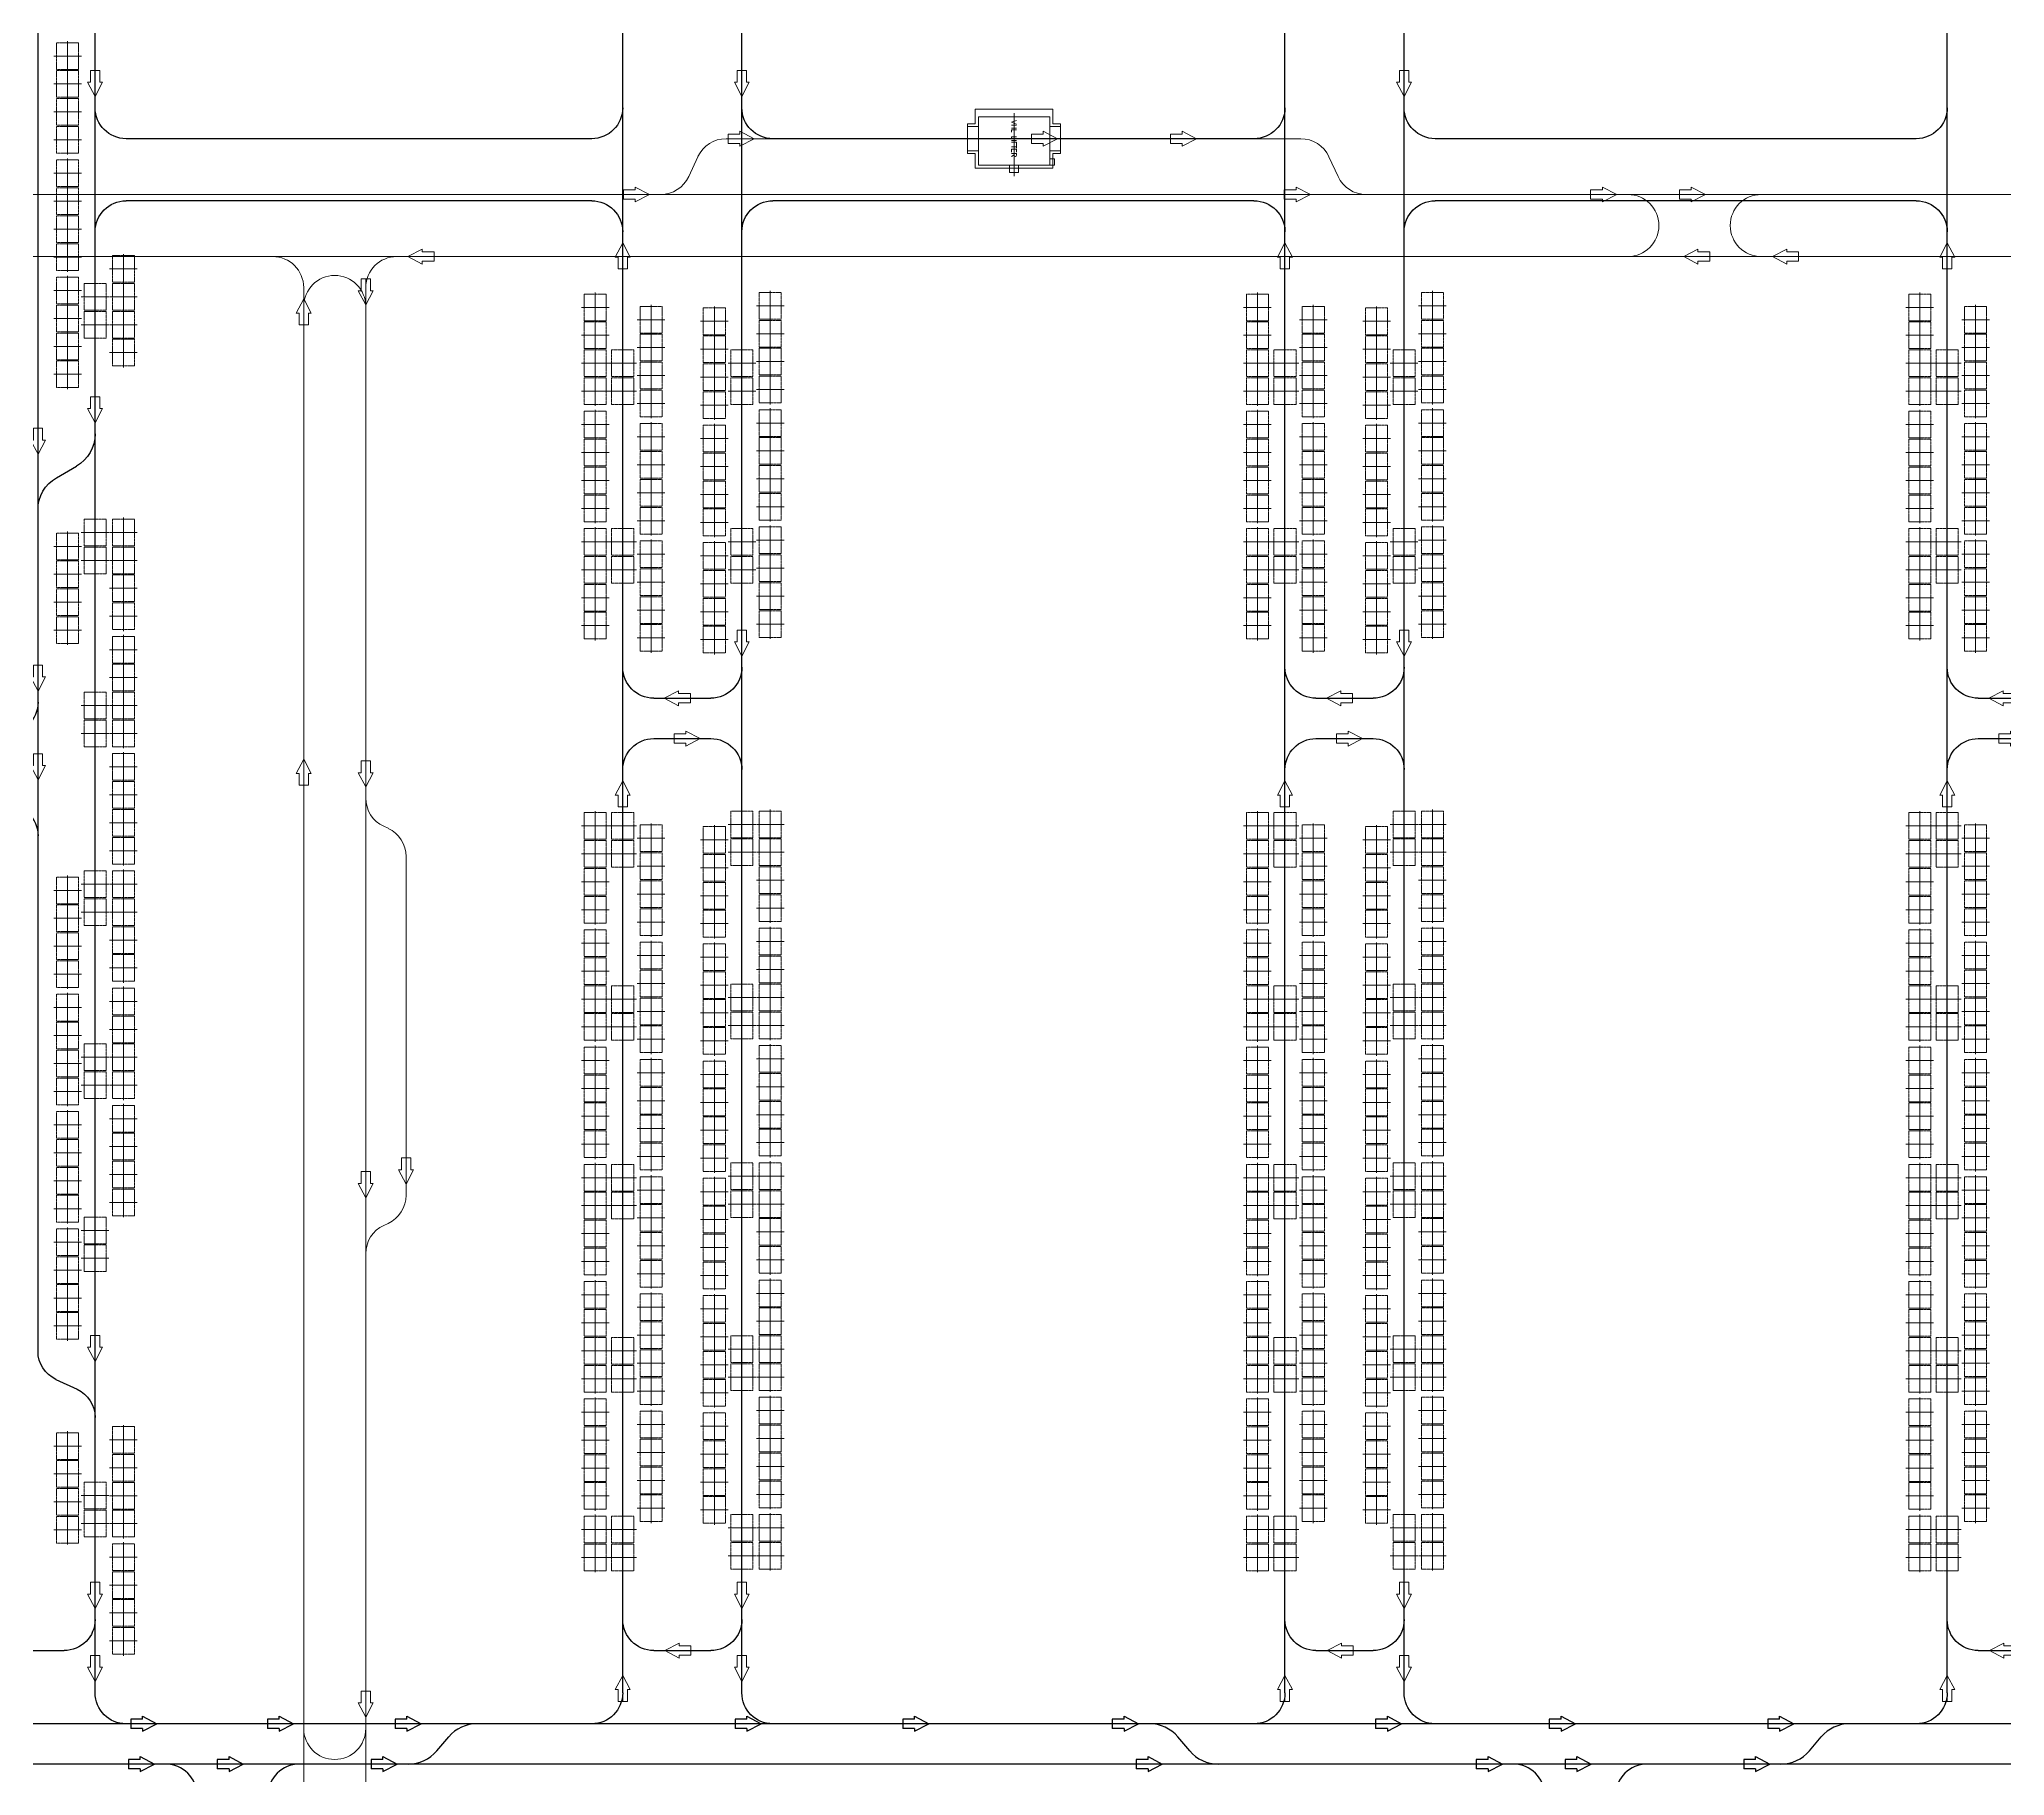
# Model space of a CAD drawing. Header units: millimetres. Extents: x -128 to 670218, y 27186 to 149492.
# Drawn here: x 193963 to 225637, y 80349 to 108338 of the extents above; entities that cross this region are included whole.
import ezdxf
from ezdxf.enums import TextEntityAlignment as Align

# ---------------------------------------------------------------- set-up
doc = ezdxf.new("R2010")
doc.units = ezdxf.units.MM
for name, pattern in [('ACAD_ISO08W100', [36, 24, -3, 6, -3]), ('AM_ISO08W050', [18, 12, -1.5, 3, -1.5]), ('XAT-M16_6F_EQ Layout_20211120$0$ACAD_ISO08W100', [36, 24, -3, 6, -3])]:
    doc.linetypes.add(name, pattern=pattern)
for name, color, linetype, lineweight in [('_CLINE', 4, 'XAT-M16_6F_EQ Layout_20211120$0$ACAD_ISO08W100', 9), ('CL', 4, 'Continuous', 9), ('CLINE', 4, 'ACAD_ISO08W100', 9), ('DIRECT', 40, 'Continuous', 9), ('LINE_EQ', 4, 'AM_ISO08W050', 20), ('LINE_STB', 151, 'Continuous', 30), ('Rail Block(Upper)', 191, 'Continuous', 18), ('Rail_H6022(Upper)', 6, 'Continuous', 18), ('TXT', 3, 'Continuous', 9), ('ZONE', 8, 'Continuous', 9)]:
    doc.layers.add(name, color=color, linetype=linetype, lineweight=lineweight)
doc.layers.add('Rail_H4822(Lower)', color=7, linetype='Continuous')
doc.styles.add('CF-FNT', font='romans.shx', dxfattribs={"width": 0.85, "bigfont": 'bigfont.shx'})

# ---------------------------------------------------------------- blocks, each defined once
blk = doc.blocks.new('*U3')
at = {"color": 0, "linetype": 'ByBlock'}
for p, q in [((-120, -230), (0, 0)), ((0, 0), (0, -420)), ((120, -230), (0, 0)), ((-75, -230), (-120, -230)), ((-75, -230), (-75, -420)), ((75, -230), (75, -420)), ((75, -230), (120, -230)), ((75, -420), (-75, -420))]:
    blk.add_line(p, q, dxfattribs=at)
blk = doc.blocks.new('A$C31676947')
at = {"layer": 'Rail_H4822(Lower)'}
for p, q in [((500, 47250), (500, 500)), ((2420, 47250), (2420, 500)), ((1000, 46570), (1920, 46570)), ((1000, 31870), (1920, 31870)), ((1000, 31220), (1920, 31220)), ((1000, 16520), (1920, 16520)), ((1000, 15870), (1920, 15870)), ((1000, 1180), (1920, 1180))]:
    blk.add_line(p, q, dxfattribs=at)
for centre, start, end in [((0, 47250), 0, 90), ((2920, 47250), 90, 180), ((1000, 46070), 90, 180), ((1920, 46070), 0, 90), ((1000, 32370), 180, 270), ((1920, 32370), 270, 0), ((1000, 30720), 90, 180), ((1920, 30720), 0, 90), ((0, 23700), 270, 0), ((2920, 23700), 180, 270), ((0, 21700), 0, 90), ((2920, 21700), 90, 180), ((1000, 17020), 180, 270), ((1920, 17020), 270, 0), ((1000, 15370), 90, 180), ((1920, 15370), 0, 90), ((1000, 1680), 180, 270), ((1920, 1680), 270, 0), ((0, 500), 270, 0), ((2920, 500), 180, 270)]:
    blk.add_arc(centre, 500, start, end, dxfattribs=at)
at = {"layer": 'DIRECT'}
for p, rotation in [((500, 46970), 180), ((1180, 46570), 89.99999999999999), ((500, 32550), 180), ((500, 23880), 180), ((500, 17200), 180), ((500, 1860), 180), ((1740, 1180), 270), ((500, 680), 180)]:
    blk.add_blockref('*U3', p, dxfattribs=dict(at, rotation=rotation))
for p in [(2420, 47070), (2420, 45890), (2420, 30540), (2420, 21520), (2420, 15190), (2420, 780)]:
    blk.add_blockref('*U3', p, dxfattribs=at)
at = {"layer": 'DIRECT', "lineweight": -2}
for p, rotation in [((1750, 31870), 270), ((1170, 31220), 89.99999999999999), ((1750, 16520), 270), ((1170, 15870), 89.99999999999999)]:
    blk.add_blockref('*U3', p, dxfattribs=dict(at, rotation=rotation))
blk = doc.blocks.new('A$Ca08771bd')
at = {"layer": 'Rail_H4822(Lower)'}
for p, q in [((500, 47250), (500, 500)), ((2920, 47250), (2920, 500)), ((1000, 46570), (2420, 46570)), ((2290, 42199), (2630, 42357)), ((2000, 41745), (2000, 6005)), ((1000, 32935), (1500, 32935)), ((1500, 31785), (1000, 31785)), ((2300, 27664), (2620, 27480)), ((2300, 17736), (2620, 17920)), ((1000, 13615), (1500, 13615)), ((1500, 12465), (1000, 12465)), ((2290, 5552), (2630, 5394)), ((1000, 1180), (2420, 1180))]:
    blk.add_line(p, q, dxfattribs=at)
for centre, radius, start, end in [((0, 47250), 500, 0, 90), ((3420, 47250), 500, 90, 180), ((1000, 46070), 500, 90, 180), ((2420, 46070), 500, 0, 90), ((2420, 42811), 500, 294.8882, 0), ((2500, 41745), 500, 114.8882, 180), ((1000, 33435), 500, 180, 270), ((1500, 33435), 500, 270, 0), ((1000, 31285), 500, 90, 180), ((1500, 31285), 500, 0, 90), ((2600, 28184), 600, 180, 240), ((2320, 26960), 600, 0, 60), ((0, 23700), 500, 270, 0), ((3420, 23700), 500, 180, 270), ((0, 21700), 500, 0, 90), ((3420, 21700), 500, 90, 180), ((2320, 18440), 600, 300, 0), ((2600, 17216), 600, 120, 180), ((1000, 14115), 500, 180, 270), ((1500, 14115), 500, 270, 0), ((1000, 11965), 500, 90, 180), ((1500, 11965), 500, 0, 90), ((2500, 6005), 500, 180, 245.1118), ((2420, 4940), 500, 0, 65.1118), ((1000, 1680), 500, 180, 270), ((2420, 1680), 500, 270, 0), ((0, 500), 500, 270, 0), ((3420, 500), 500, 180, 270)]:
    blk.add_arc(centre, radius, start, end, dxfattribs=at)
at = {"layer": 'DIRECT'}
for p, rotation in [((500, 46970), 180), ((1180, 46570), 90), ((500, 33615), 180), ((1320, 32935), 270), ((500, 32185), 180), ((1180, 31785), 90), ((500, 23880), 180), ((500, 14295), 180), ((1320, 13615), 270), ((500, 12865), 180), ((1180, 12465), 90), ((500, 1860), 180), ((2240, 1180), 270), ((500, 680), 180)]:
    blk.add_blockref('*U3', p, dxfattribs=dict(at, rotation=rotation))
for p in [(2920, 47070), (2920, 45890), (2920, 41911), (2000, 32535), (2000, 31105), (2920, 21520), (2000, 13215), (2000, 11785), (2920, 780)]:
    blk.add_blockref('*U3', p, dxfattribs=at)
at = {"layer": 'DIRECT', "lineweight": -2}
for p in [(2000, 27287), (2920, 26780), (2920, 17543), (2000, 17036), (2920, 4760)]:
    blk.add_blockref('*U3', p, dxfattribs=at)
blk = doc.blocks.new('*U546')
at = {"color": 0, "linetype": 'ByBlock'}
for p, q in [((-120, -230), (0, 0)), ((0, 0), (0, -420)), ((120, -230), (0, 0)), ((-75, -230), (-120, -230)), ((-75, -230), (-75, -420)), ((75, -230), (75, -420)), ((75, -230), (120, -230)), ((75, -420), (-75, -420))]:
    blk.add_line(p, q, dxfattribs=at)
blk = doc.blocks.new('*U548')
at = {"color": 0, "linetype": 'ByBlock'}
for p, q in [((-120, -230), (0, 0)), ((0, 0), (0, -420)), ((120, -230), (0, 0)), ((-75, -230), (-120, -230)), ((-75, -230), (-75, -420)), ((75, -230), (75, -420)), ((75, -230), (120, -230)), ((75, -420), (-75, -420))]:
    blk.add_line(p, q, dxfattribs=at)
blk = doc.blocks.new('*U413')
at = {"color": 0, "linetype": 'ByBlock'}
for p, q in [((-120, -230), (0, 0)), ((0, 0), (0, -420)), ((120, -230), (0, 0)), ((-75, -230), (-120, -230)), ((-75, -230), (-75, -420)), ((75, -230), (75, -420)), ((75, -230), (120, -230)), ((75, -420), (-75, -420))]:
    blk.add_line(p, q, dxfattribs=at)
blk = doc.blocks.new('*U415')
at = {"color": 0, "linetype": 'ByBlock'}
for p, q in [((-120, -230), (0, 0)), ((0, 0), (0, -420)), ((120, -230), (0, 0)), ((-75, -230), (-120, -230)), ((-75, -230), (-75, -420)), ((75, -230), (75, -420)), ((75, -230), (120, -230)), ((75, -420), (-75, -420))]:
    blk.add_line(p, q, dxfattribs=at)
blk = doc.blocks.new('*U472')
at = {"color": 0, "linetype": 'ByBlock'}
for p, q in [((-120, -230), (0, 0)), ((0, 0), (0, -420)), ((120, -230), (0, 0)), ((-75, -230), (-120, -230)), ((-75, -230), (-75, -420)), ((75, -230), (75, -420)), ((75, -230), (120, -230)), ((75, -420), (-75, -420))]:
    blk.add_line(p, q, dxfattribs=at)
blk = doc.blocks.new('*U703')
at = {"color": 0, "linetype": 'ByBlock'}
for p, q in [((-120, -230), (0, 0)), ((0, 0), (0, -420)), ((120, -230), (0, 0)), ((-75, -230), (-120, -230)), ((-75, -230), (-75, -420)), ((75, -230), (75, -420)), ((75, -230), (120, -230)), ((75, -420), (-75, -420))]:
    blk.add_line(p, q, dxfattribs=at)
blk = doc.blocks.new('*U738')
at = {"color": 0, "linetype": 'ByBlock'}
for p, q in [((-120, -230), (0, 0)), ((0, 0), (0, -420)), ((120, -230), (0, 0)), ((-75, -230), (-120, -230)), ((-75, -230), (-75, -420)), ((75, -230), (75, -420)), ((75, -230), (120, -230)), ((75, -420), (-75, -420))]:
    blk.add_line(p, q, dxfattribs=at)
blk = doc.blocks.new('*U740')
at = {"color": 0, "linetype": 'ByBlock'}
for p, q in [((-120, -230), (0, 0)), ((0, 0), (0, -420)), ((120, -230), (0, 0)), ((-75, -230), (-120, -230)), ((-75, -230), (-75, -420)), ((75, -230), (75, -420)), ((75, -230), (120, -230)), ((75, -420), (-75, -420))]:
    blk.add_line(p, q, dxfattribs=at)
blk = doc.blocks.new('*U722')
at = {"color": 0, "linetype": 'ByBlock'}
for p, q in [((-120, -230), (0, 0)), ((0, 0), (0, -420)), ((120, -230), (0, 0)), ((-75, -230), (-120, -230)), ((-75, -230), (-75, -420)), ((75, -230), (75, -420)), ((75, -230), (120, -230)), ((75, -420), (-75, -420))]:
    blk.add_line(p, q, dxfattribs=at)
blk = doc.blocks.new('*U724')
at = {"color": 0, "linetype": 'ByBlock'}
for p, q in [((-120, -230), (0, 0)), ((0, 0), (0, -420)), ((120, -230), (0, 0)), ((-75, -230), (-120, -230)), ((-75, -230), (-75, -420)), ((75, -230), (75, -420)), ((75, -230), (120, -230)), ((75, -420), (-75, -420))]:
    blk.add_line(p, q, dxfattribs=at)
blk = doc.blocks.new('*U347')
at = {"color": 0, "linetype": 'ByBlock'}
for p, q in [((-120, -230), (0, 0)), ((0, 0), (0, -420)), ((120, -230), (0, 0)), ((-75, -230), (-120, -230)), ((-75, -230), (-75, -420)), ((75, -230), (75, -420)), ((75, -230), (120, -230)), ((75, -420), (-75, -420))]:
    blk.add_line(p, q, dxfattribs=at)
blk = doc.blocks.new('*U348')
at = {"color": 0, "linetype": 'ByBlock'}
for p, q in [((-120, -230), (0, 0)), ((0, 0), (0, -420)), ((120, -230), (0, 0)), ((-75, -230), (-120, -230)), ((-75, -230), (-75, -420)), ((75, -230), (75, -420)), ((75, -230), (120, -230)), ((75, -420), (-75, -420))]:
    blk.add_line(p, q, dxfattribs=at)
blk = doc.blocks.new('*U351')
at = {"color": 0, "linetype": 'ByBlock'}
for p, q in [((-120, -230), (0, 0)), ((0, 0), (0, -420)), ((120, -230), (0, 0)), ((-75, -230), (-120, -230)), ((-75, -230), (-75, -420)), ((75, -230), (75, -420)), ((75, -230), (120, -230)), ((75, -420), (-75, -420))]:
    blk.add_line(p, q, dxfattribs=at)
blk = doc.blocks.new('*U352')
at = {"color": 0, "linetype": 'ByBlock'}
for p, q in [((-120, -230), (0, 0)), ((0, 0), (0, -420)), ((120, -230), (0, 0)), ((-75, -230), (-120, -230)), ((-75, -230), (-75, -420)), ((75, -230), (75, -420)), ((75, -230), (120, -230)), ((75, -420), (-75, -420))]:
    blk.add_line(p, q, dxfattribs=at)
blk = doc.blocks.new('*U321')
at = {"color": 0, "linetype": 'ByBlock'}
for p, q in [((-120, -230), (0, 0)), ((0, 0), (0, -420)), ((120, -230), (0, 0)), ((-75, -230), (-120, -230)), ((-75, -230), (-75, -420)), ((75, -230), (75, -420)), ((75, -230), (120, -230)), ((75, -420), (-75, -420))]:
    blk.add_line(p, q, dxfattribs=at)
blk = doc.blocks.new('*U322')
at = {"color": 0, "linetype": 'ByBlock'}
for p, q in [((-120, -230), (0, 0)), ((0, 0), (0, -420)), ((120, -230), (0, 0)), ((-75, -230), (-120, -230)), ((-75, -230), (-75, -420)), ((75, -230), (75, -420)), ((75, -230), (120, -230)), ((75, -420), (-75, -420))]:
    blk.add_line(p, q, dxfattribs=at)
blk = doc.blocks.new('EG-TR_ARW_1-2')
at = {"color": 0, "linetype": 'ByBlock'}
for p, q in [((-120, -230), (0, 0)), ((0, 0), (0, -420)), ((120, -230), (0, 0)), ((-75, -230), (-120, -230)), ((-75, -230), (-75, -420)), ((75, -230), (75, -420)), ((75, -230), (120, -230)), ((75, -420), (-75, -420))]:
    blk.add_line(p, q, dxfattribs=at)
blk = doc.blocks.new('A$C90e8e326')
at = {"layer": 'Rail_H6022(Upper)'}
for p, q in [((203993, 77400), (213254, 77400)), ((203391, 76790), (203540, 77110)), ((213856, 76790), (213707, 77110)), ((5741, 76500), (198816, 76500)), ((325586, 76500), (198816, 76500)), ((198816, 75500), (6741, 75500)), ((198816, 75500), (324586, 75500)), ((197186, 75000), (197186, 28750)), ((198186, 75000), (198186, 28750)), ((198546, 66284), (198475, 66316)), ((198836, 65830), (198836, 60370)), ((198546, 59916), (198475, 59884))]:
    blk.add_line(p, q, dxfattribs=at)
for centre, start, end in [((203993, 76900), 90, 155.1118), ((213254, 76900), 24.8882, 90), ((202938, 77000), 270, 335.1118), ((214309, 77000), 204.8882, 270), ((218526, 76000), 270, 90), ((220676, 76000), 90, 270), ((196686, 75000), 0, 90), ((198686, 75000), 90, 180), ((197686, 74695), 0, 180), ((198686, 66770), 180, 245.1118), ((198336, 65830), 0, 65.1118), ((198336, 60370), 294.8882, 0), ((198686, 59430), 114.8882, 180), ((197686, 51775), 180, 0)]:
    blk.add_arc(centre, 500, start, end, dxfattribs=at)
for p, xscale, rotation in [((204444, 77400), -1, 270), ((213409, 76500), -1, 270), ((218346, 76500), -1, 270), ((219776, 76500), -1, 270), ((198866, 75500), -1.000000000000001, 90), ((219426, 75500), -1.000000000000001, 90), ((220856, 75500), -1.000000000000001, 90), ((198186, 74720), -1, 180), ((198186, 66950), -1, 180), ((198836, 60550), -1, 180), ((198186, 60330), -1, 180), ((198186, 51955), -1, 180)]:
    blk.add_blockref('EG-TR_ARW_1-2', p, dxfattribs=dict(at, xscale=xscale, rotation=rotation))
at = {"layer": 'Rail_H6022(Upper)', "lineweight": -2, "xscale": -1, "rotation": 270}
for p in [(211573, 77400), (202758, 76500)]:
    blk.add_blockref('EG-TR_ARW_1-2', p, dxfattribs=at)
at = {"layer": 'Rail_H6022(Upper)', "xscale": -1}
for p in [(197186, 74820), (197186, 67400)]:
    blk.add_blockref('EG-TR_ARW_1-2', p, dxfattribs=at)
blk = doc.blocks.new('*U825')
at = {"color": 0, "linetype": 'ByBlock', "lineweight": -2}
for points in [[(196, 575), (196, 750), (-196, 750), (-196, 575)], [(-350, -575), (-350, 575), (425, 575), (425, -575)], [(545, -72), (545, 72), (425, 72), (425, -72)], [(196, -750), (196, -575), (-196, -575), (-196, -750)]]:
    blk.add_lwpolyline(points, close=True, dxfattribs=at)
at = {"color": 0}
blk.add_lwpolyline([(325, 650), (325, 575), (425, 575), (425, 650)], close=True, dxfattribs=at)
at = {"layer": 'CL'}
blk.add_line((0, 750), (0, -750), dxfattribs=at)
at = {"layer": 'CLINE'}
blk.add_line((-411, 0), (604, 0), dxfattribs=at)
at = {"layer": 'ZONE'}
for p, q in [((-240, 625), (-240, 750)), ((-240, 750), (240, 750)), ((240, 750), (240, 625)), ((-240, 625), (-475, 625)), ((-475, 625), (-475, -625)), ((240, 625), (475, 625)), ((475, 625), (475, -625)), ((-475, -625), (-240, -625)), ((-240, -625), (-240, -750)), ((240, -750), (240, -625)), ((475, -625), (240, -625)), ((-240, -750), (240, -750))]:
    blk.add_line(p, q, dxfattribs=at)
at = {"layer": 'DIRECT', "lineweight": -2}
blk.add_blockref('EG-TR_ARW_1-2', (0, 700), dxfattribs=at)
at = {"layer": 'TXT', "style": 'CF-FNT', "flags": 8}
blk.add_attdef('UNITID', text='', height=80, dxfattribs=at).set_placement((0, 0), align=Align.MIDDLE_CENTER)
blk = doc.blocks.new('XAT-M16_6F_EQ Layout_20211120$0$EG-12_FOUP_(01)-pv')
at = {"layer": '_CLINE'}
for p, q in [((0, 211), (0, -235)), ((-239, -12), (239, -12))]:
    blk.add_line(p, q, dxfattribs=at)
at = {"layer": 'LINE_EQ'}
blk.add_lwpolyline([(-215, 166), (-215, -190), (215, -190), (215, 166)], close=True, dxfattribs=at)
blk = doc.blocks.new('A$Cb83e1a90')
at = {"rotation": 89.99999999999999}
for p in [(-955, -909), (-955, -1359), (-955, -1809), (-955, -2259)]:
    blk.add_blockref('XAT-M16_6F_EQ Layout_20211120$0$EG-12_FOUP_(01)-pv', p, dxfattribs=at)
blk = doc.blocks.new('A$Ca79c4620')
at = {"rotation": 89.99999999999999}
for p in [(945, -882), (945, -1332), (945, -1782), (945, -2232)]:
    blk.add_blockref('XAT-M16_6F_EQ Layout_20211120$0$EG-12_FOUP_(01)-pv', p, dxfattribs=at)

msp = doc.modelspace()

# ---------------------------------------------------------------- linework, layer by layer
at = {"layer": 'Rail_H4822(Lower)'}
for p, q in [((202865, 106736), (195362, 106736)), ((213538, 106736), (205785, 106736)), ((224211, 106736), (216458, 106736)), ((202865, 105736), (195362, 105736)), ((213538, 105736), (205785, 105736)), ((224211, 105736), (216458, 105736)), ((331888, 81186), (78898, 81186)), ((200369, 80748), (200561, 80975)), ((212504, 80748), (212312, 80975)), ((222489, 80748), (222681, 80975)), ((343374, 80536), (76271, 80536))]:
    msp.add_line(p, q, dxfattribs=at)
for centre, radius, start, end in [((201018, 80587), 600, 90, 139.6984), ((211854, 80587), 600, 40.3016, 90), ((223138, 80587), 600, 90, 139.6984), ((196001, 80036), 500, 270, 90), ((198151, 80036), 500, 90, 270), ((199911, 81137), 600, 270, 319.6984), ((212961, 81137), 600, 220.3016, 270), ((217721, 80036), 500, 270, 90), ((219871, 80036), 500, 90, 270), ((222031, 81137), 600, 270, 319.6984)]:
    msp.add_arc(centre, radius, start, end, dxfattribs=at)

# ---------------------------------------------------------------- block references
at = {"layer": 'LINE_EQ', "rotation": 89.99999999999999}
for p in [(194850, 104187), (194850, 103737), (203353, 103117), (205273, 103117), (214026, 103117), (215946, 103117), (224699, 103117), (203353, 102667), (205273, 102667), (214026, 102667), (215946, 102667), (224699, 102667), (194850, 100389), (203353, 100237), (205273, 100237), (214026, 100237), (215946, 100237), (224699, 100237), (194850, 99939), (203353, 99787), (205273, 99787), (214026, 99787), (215946, 99787), (224699, 99787), (194850, 97599), (194850, 97149), (203353, 95658), (205273, 95684), (214026, 95658), (215946, 95684), (224699, 95658), (203353, 95208), (205273, 95234), (214026, 95208), (215946, 95234), (224699, 95208), (194850, 94719), (194850, 94269), (205273, 92894), (215946, 92894), (203353, 92868), (214026, 92868), (224699, 92868), (203353, 92418), (205273, 92444), (214026, 92418), (215946, 92444), (224699, 92418), (194850, 91929), (194850, 91479), (203353, 89988), (205273, 90014), (214026, 89988), (215946, 90014), (224699, 89988), (203353, 89538), (205273, 89564), (214026, 89538), (215946, 89564), (224699, 89538), (194850, 89139), (194850, 88689), (203353, 87198), (205273, 87224), (214026, 87198), (215946, 87224), (224699, 87198), (203353, 86748), (205273, 86774), (214026, 86748), (215946, 86774), (224699, 86748), (194850, 84863), (194850, 84413), (205273, 84344), (215946, 84344), (203353, 84318), (214026, 84318), (224699, 84318), (203353, 83868), (205273, 83894), (214026, 83868), (215946, 83894), (224699, 83868)]:
    msp.add_blockref('XAT-M16_6F_EQ Layout_20211120$0$EG-12_FOUP_(01)-pv', p, dxfattribs=at)
at = {"layer": 'LINE_STB'}
for name, p in [('A$Cb83e1a90', (195362, 108977)), ('A$Cb83e1a90', (195362, 107087)), ('A$Cb83e1a90', (196262, 105546)), ('A$Cb83e1a90', (195362, 105197)), ('A$Cb83e1a90', (196262, 101298)), ('A$Cb83e1a90', (195362, 101073)), ('A$Cb83e1a90', (196262, 99408)), ('A$Cb83e1a90', (196262, 97518)), ('A$Ca79c4620', (193462, 95501)), ('A$Cb83e1a90', (196262, 95628)), ('A$Ca79c4620', (193462, 93611)), ('A$Cb83e1a90', (196262, 93738)), ('A$Ca79c4620', (193462, 91721)), ('A$Cb83e1a90', (196262, 91848)), ('A$Ca79c4620', (193462, 89831)), ('A$Ca79c4620', (193462, 86545)), ('A$Cb83e1a90', (196262, 86671)), ('A$Cb83e1a90', (196262, 84781))]:
    msp.add_blockref(name, p, dxfattribs=at)
at = {"layer": 'LINE_STB', "rotation": 89.99999999999999}
for p in [(202910, 104017), (205730, 104043), (213583, 104017), (216403, 104043), (224256, 104017), (203810, 103818), (204830, 103792), (214483, 103818), (215503, 103792), (225156, 103818), (202910, 103567), (203810, 103368), (204830, 103342), (205730, 103593), (213583, 103567), (214483, 103368), (215503, 103342), (216403, 103593), (224256, 103567), (225156, 103368), (202910, 103117), (205730, 103143), (213583, 103117), (216403, 103143), (224256, 103117), (203810, 102918), (204830, 102892), (214483, 102918), (215503, 102892), (225156, 102918), (202910, 102667), (203810, 102468), (204830, 102442), (205730, 102693), (213583, 102667), (214483, 102468), (215503, 102442), (216403, 102693), (224256, 102667), (225156, 102468), (202910, 102127), (205730, 102153), (213583, 102127), (216403, 102153), (224256, 102127), (203810, 101928), (204830, 101902), (214483, 101928), (215503, 101902), (225156, 101928), (202910, 101677), (203810, 101478), (204830, 101452), (205730, 101703), (213583, 101677), (214483, 101478), (215503, 101452), (216403, 101703), (224256, 101677), (225156, 101478), (202910, 101227), (205730, 101253), (213583, 101227), (216403, 101253), (224256, 101227), (203810, 101028), (204830, 101002), (205730, 100803), (214483, 101028), (215503, 101002), (216403, 100803), (225156, 101028), (202910, 100777), (203810, 100578), (204830, 100552), (213583, 100777), (214483, 100578), (215503, 100552), (224256, 100777), (225156, 100578), (202910, 100237), (205730, 100263), (213583, 100237), (216403, 100263), (224256, 100237), (203810, 100038), (204830, 100012), (214483, 100038), (215503, 100012), (225156, 100038), (202910, 99787), (203810, 99588), (204830, 99562), (205730, 99813), (213583, 99787), (214483, 99588), (215503, 99562), (216403, 99813), (224256, 99787), (225156, 99588), (202910, 99337), (205730, 99363), (213583, 99337), (216403, 99363), (224256, 99337), (203810, 99138), (204830, 99112), (205730, 98913), (214483, 99138), (215503, 99112), (216403, 98913), (225156, 99138), (202910, 98887), (203810, 98688), (204830, 98662), (213583, 98887), (214483, 98688), (215503, 98662), (224256, 98887), (225156, 98688), (202910, 95658), (203810, 95459), (204830, 95433), (205730, 95684), (213583, 95658), (214483, 95459), (215503, 95433), (216403, 95684), (224256, 95658), (225156, 95459), (202910, 95208), (205730, 95234), (213583, 95208), (216403, 95234), (224256, 95208), (203810, 95009), (204830, 94983), (205730, 94784), (214483, 95009), (215503, 94983), (216403, 94784), (225156, 95009), (202910, 94758), (203810, 94559), (204830, 94533), (213583, 94758), (214483, 94559), (215503, 94533), (224256, 94758), (225156, 94559), (202910, 94308), (205730, 94334), (213583, 94308), (216403, 94334), (224256, 94308), (203810, 94109), (204830, 94083), (214483, 94109), (215503, 94083), (225156, 94109), (202910, 93768), (203810, 93569), (204830, 93543), (205730, 93794), (213583, 93768), (214483, 93569), (215503, 93543), (216403, 93794), (224256, 93768), (225156, 93569), (202910, 93318), (205730, 93344), (213583, 93318), (216403, 93344), (224256, 93318), (203810, 93119), (204830, 93093), (205730, 92894), (214483, 93119), (215503, 93093), (216403, 92894), (225156, 93119), (202910, 92868), (203810, 92669), (204830, 92643), (213583, 92868), (214483, 92669), (215503, 92643), (224256, 92868), (225156, 92669), (202910, 92418), (205730, 92444), (213583, 92418), (216403, 92444), (224256, 92418), (203810, 92219), (204830, 92193), (214483, 92219), (215503, 92193), (225156, 92219), (202910, 91878), (203810, 91679), (204830, 91653), (205730, 91904), (213583, 91878), (214483, 91679), (215503, 91653), (216403, 91904), (224256, 91878), (225156, 91679), (202910, 91428), (205730, 91454), (213583, 91428), (216403, 91454), (224256, 91428), (203810, 91229), (204830, 91203), (205730, 91004), (214483, 91229), (215503, 91203), (216403, 91004), (225156, 91229), (202910, 90978), (203810, 90779), (204830, 90753), (213583, 90978), (214483, 90779), (215503, 90753), (224256, 90978), (225156, 90779), (202910, 90528), (205730, 90554), (213583, 90528), (216403, 90554), (224256, 90528), (203810, 90329), (204830, 90303), (214483, 90329), (215503, 90303), (225156, 90329), (202910, 89988), (203810, 89789), (204830, 89763), (205730, 90014), (213583, 89988), (214483, 89789), (215503, 89763), (216403, 90014), (224256, 89988), (225156, 89789), (202910, 89538), (205730, 89564), (213583, 89538), (216403, 89564), (224256, 89538), (202910, 89088), (203810, 89339), (204830, 89313), (205730, 89114), (213583, 89088), (214483, 89339), (215503, 89313), (216403, 89114), (224256, 89088), (225156, 89339), (203810, 88889), (204830, 88863), (214483, 88889), (215503, 88863), (225156, 88889), (202910, 88638), (205730, 88664), (213583, 88638), (216403, 88664), (224256, 88638), (203810, 88439), (204830, 88413), (214483, 88439), (215503, 88413), (225156, 88439), (202910, 88098), (203810, 87899), (204830, 87873), (205730, 88124), (213583, 88098), (214483, 87899), (215503, 87873), (216403, 88124), (224256, 88098), (225156, 87899), (202910, 87648), (205730, 87674), (213583, 87648), (216403, 87674), (224256, 87648), (202910, 87198), (203810, 87449), (204830, 87423), (205730, 87224), (213583, 87198), (214483, 87449), (215503, 87423), (216403, 87224), (224256, 87198), (225156, 87449), (203810, 86999), (204830, 86973), (214483, 86999), (215503, 86973), (225156, 86999), (202910, 86748), (203810, 86549), (205730, 86774), (213583, 86748), (214483, 86549), (216403, 86774), (224256, 86748), (225156, 86549), (204830, 86523), (205730, 86234), (215503, 86523), (216403, 86234), (202910, 86208), (203810, 86009), (204830, 85983), (213583, 86208), (214483, 86009), (215503, 85983), (224256, 86208), (225156, 86009), (202910, 85758), (205730, 85784), (213583, 85758), (216403, 85784), (224256, 85758), (202910, 85308), (203810, 85559), (204830, 85533), (205730, 85334), (213583, 85308), (214483, 85559), (215503, 85533), (216403, 85334), (224256, 85308), (225156, 85559), (203810, 85109), (204830, 85083), (214483, 85109), (215503, 85083), (225156, 85109), (202910, 84858), (203810, 84659), (205730, 84884), (213583, 84858), (214483, 84659), (216403, 84884), (224256, 84858), (225156, 84659), (204830, 84633), (205730, 84344), (215503, 84633), (216403, 84344), (202910, 84318), (213583, 84318), (224256, 84318), (202910, 83868), (205730, 83894), (213583, 83868), (216403, 83894), (224256, 83868)]:
    msp.add_blockref('XAT-M16_6F_EQ Layout_20211120$0$EG-12_FOUP_(01)-pv', p, dxfattribs=at)
at = {"layer": 'Rail Block(Upper)'}
ref = msp.add_blockref('*U825', (209672, 106736), dxfattribs=dict(at, rotation=270))
ref.add_attrib('UNITID', 'VHL LIFTER', dxfattribs={"layer": 'TXT', "height": 80, "rotation": 270, "style": 'CF-FNT'}).set_placement((209672, 106736), align=Align.MIDDLE_CENTER)
at = {"layer": 'Rail_H4822(Lower)', "xscale": -1}
for name, p, rotation in [('A$Ca08771bd', (191942, 128936), 180), ('A$C31676947', (202865, 128936), 180), ('A$C31676947', (213538, 128936), 180), ('A$C31676947', (224211, 128936), 180), ('*U472', (195858, 81186), 270), ('*U703', (198058, 81186), 270), ('*U321', (200118, 81186), 270), ('*U740', (205598, 81186), 270), ('*U724', (208298, 81186), 270), ('*U351', (211675, 81186), 270), ('*U738', (215918, 81186), 270), ('*U722', (218718, 81186), 270), ('*U347', (222238, 81186), 270), ('*U415', (195821, 80536), 270), ('*U548', (197251, 80536), 270), ('*U322', (199731, 80536), 270), ('*U352', (212061, 80536), 270), ('*U413', (217541, 80536), 270), ('*U546', (218971, 80536), 270), ('*U348', (221851, 80536), 270)]:
    msp.add_blockref(name, p, dxfattribs=dict(at, rotation=rotation))
at = {"layer": 'Rail_H4822(Lower)'}
msp.add_blockref('A$C90e8e326', (1038, 29336), dxfattribs=at)

doc.saveas('drawing.dxf')
